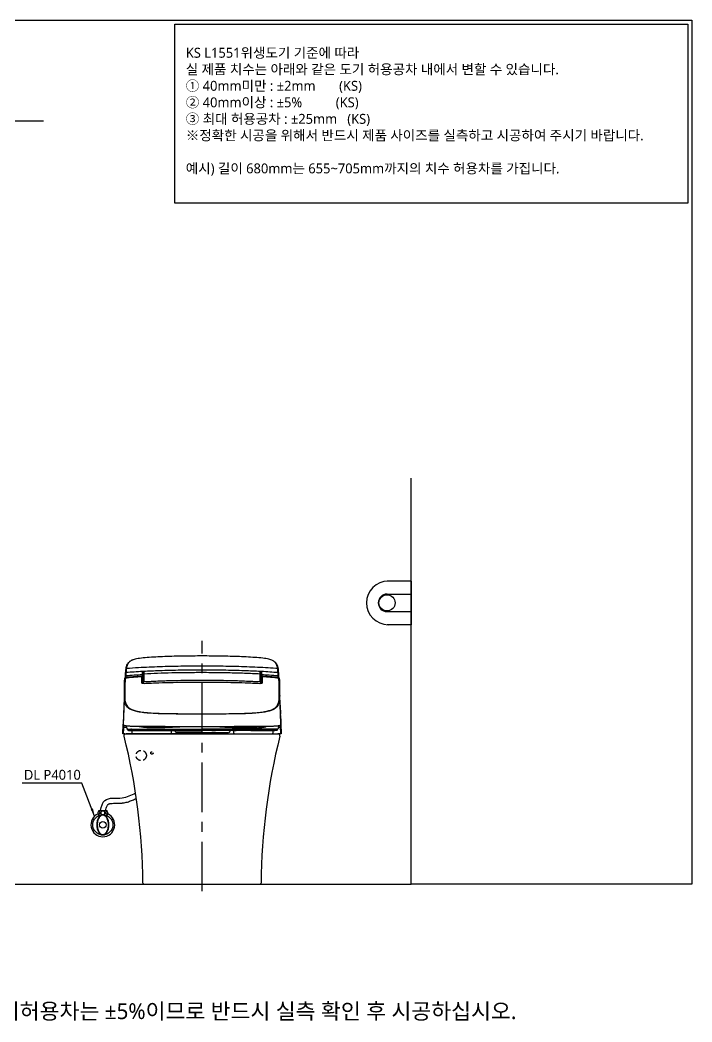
# Model space of a CAD drawing. Extents: x 3267 to 9145, y -61 to 2467.
# Drawn here: x 4352 to 6046, y -61 to 2467 of the extents above; entities that cross this region are included whole.
import ezdxf
from ezdxf.lldxf.tags import DXFTag

# ---------------------------------------------------------------- set-up
doc = ezdxf.new("R2010")
doc.units = 0
doc.header["$LTSCALE"] = 20
doc.header["$MEASUREMENT"] = 0
doc.linetypes.add('CENTER', pattern=[2, 1.25, -0.25, 0.25, -0.25])
doc.linetypes.add('HIDDEN', pattern=[0.375, 0.25, -0.125])
doc.layers.get('0').update_dxf_attribs({"linetype": 'CONTINUOUS'})
for name, color, linetype in [('1', 7, 'CONTINUOUS'), ('2', 2, 'CONTINUOUS'), ('3', 3, 'CONTINUOUS'), ('4', 4, 'CONTINUOUS'), ('6', 6, 'CONTINUOUS'), ('66', 7, 'CONTINUOUS')]:
    doc.layers.add(name, color=color, linetype=linetype)
doc.styles.add('GHS', font='romans', dxfattribs={"bigfont": 'ghs'})
doc.styles.add('ROMANS', font='NanumGothic.ttf', dxfattribs={"height": 10.144927})
doc.styles.get("Standard").update_dxf_attribs({"font": 'NanumGothic.ttf'})
tags = doc.linetypes.add('DASHED', pattern=[0.75, 0.5, -0.25]).pattern_tags.tags
tags[6:7] = [DXFTag(74, 4), DXFTag(75, 0), DXFTag(340, '0'), DXFTag(46, 1.0), DXFTag(50, 0.0), DXFTag(44, 0.0), DXFTag(45, 0.0)]
tags[4:5] = [DXFTag(74, 4), DXFTag(75, 0), DXFTag(340, '0'), DXFTag(46, 1.0), DXFTag(50, 0.0), DXFTag(44, 0.0), DXFTag(45, 0.0)]
doc.dimstyles.get("Standard").update_dxf_attribs({"dimtxt": 2.7, "dimasz": 2.5, "dimexe": 1.5, "dimexo": 1.5, "dimgap": 1.5, "dimtad": 1, "dimdec": 0, "dimlfac": 10, "dimzin": 0, "dimdsep": 46, "dimtxsty": 'Standard', "dimcen": 0, "dimclrt": 2, "dimadec": 0, "dimazin": 0, "dimtfac": 1, "dimtdec": 0, "dimtmove": 0, "dimatfit": 3, "dimfxl": 0, "dimtolj": 1, "dimtzin": 0, "dimarcsym": 0})

msp = doc.modelspace()

# ---------------------------------------------------------------- linework, layer by layer
at = {"color": 1, "linetype": 'CENTER', "ltscale": 5}
msp.add_line((4810.8, 269), (4810.8, 901.3), dxfattribs=at)
at = {"color": 7}
msp.add_line((4665.1, 286.7), (4956.5, 286.7), dxfattribs=at)
at = {"color": 7, "linetype": 'HIDDEN', "ltscale": 3}
for centre, radius in [((4657.6, 611.7), 13), ((4684.5, 618), 3)]:
    msp.add_circle(centre, radius, dxfattribs=at)
at = {"color": 7}
for centre, radius, start, end in [((3066.2, 273.4), 1595.9, 0.584, 14.0382), ((6555.4, 273.4), 1595.9, 165.9618, 179.416), ((4665.1, 289.7), 3, 180.584, 270), ((4956.5, 289.7), 3, 270, 359.416)]:
    msp.add_arc(centre, radius, start, end, dxfattribs=at)
msp.add_open_spline([(4614.5, 660.6), (4614.4, 660.9), (4614.3, 661.6), (4614.4, 662.7), (4614.8, 663.8), (4615.4, 664.9), (4616.3, 665.7), (4617.3, 666.3), (4618.3, 666.7), (4619, 666.7), (4619.4, 666.7)], degree=3, knots=[0, 0, 0, 0, 0.114974, 0.238051, 0.367333, 0.500001, 0.632668, 0.76195, 0.885027, 1, 1, 1, 1], dxfattribs=at)
at = {"color": 4}
msp.add_spline([(4554.5, 472.7), (4566, 498.5), (4609.3, 504.8), (4643.5, 517.2)], degree=3, dxfattribs=at)
msp.add_open_spline([(4567.9, 472.7), (4568.1, 473.7), (4568.4, 474.7), (4569.2, 477.5), (4569.7, 479.3), (4570.9, 482.5), (4571.4, 483.9), (4572.4, 485.9), (4572.8, 486.6), (4573.5, 487.7), (4573.8, 488), (4574.2, 488.4), (4574.3, 488.5), (4574.4, 488.6), (4574.4, 488.6), (4574.6, 488.7), (4574.6, 488.8), (4574.8, 488.9), (4575, 489), (4575.5, 489.3), (4576, 489.5), (4577.1, 489.9), (4577.8, 490.1), (4579.3, 490.4), (4580.2, 490.5), (4582.2, 490.8), (4583.3, 490.9), (4586.4, 491), (4588.5, 491.1), (4593, 491.1), (4595.5, 491.1), (4600.5, 491.2), (4603.1, 491.2), (4607, 491.5), (4608.2, 491.6), (4610.3, 491.8), (4611.2, 491.9), (4613, 492.1), (4613.8, 492.3), (4616.4, 492.7), (4618.1, 493.1), (4623.7, 494.4), (4627.4, 495.7), (4634.3, 498.4), (4637.6, 499.8), (4642.4, 502.1), (4644, 502.9), (4645.5, 503.7)], degree=3, knots=[3.070132, 3.070132, 3.070132, 3.070132, 5.857988, 5.857988, 11.758568, 11.758568, 17.659149, 17.659149, 21.979385, 21.979385, 26.299621, 26.299621, 27.735814, 27.735814, 28.920896, 28.920896, 30.105978, 30.105978, 32.476142, 32.476142, 36.454286, 36.454286, 40.43243, 40.43243, 44.410574, 44.410574, 48.388719, 48.388719, 54.898977, 54.898977, 61.409235, 61.409235, 67.919493, 67.919493, 70.853495, 70.853495, 72.939884, 72.939884, 75.026273, 75.026273, 79.19905, 79.19905, 89.089719, 89.089719, 98.980388, 98.980388, 104.02618, 104.02618, 104.02618, 104.02618], dxfattribs=at)
at = {"layer": '1', "color": 0, "linetype": 'Continuous'}
for p, q in [((4810.8, 842.6), (4810.8, 842.6)), ((4660.3, 804), (4660.4, 815.3)), ((4660.3, 810.5), (4660.3, 809.2)), ((4961.2, 815.3), (4961.5, 801.5)), ((4661.5, 802.5), (4661.6, 793.3)), ((4961.5, 801.5), (4960.6, 801.5)), ((4960.6, 801.5), (4960.6, 793.5)), ((4616.2, 666.7), (4810.8, 666.7)), ((4634.1, 673.6), (4634.1, 669)), ((4734, 668.8), (4734.2, 672)), ((4734.2, 672), (4734.2, 673.6)), ((4890.2, 673.6), (4890.2, 672)), ((4890.2, 672), (4890.5, 668.8)), ((4990.4, 669), (4990.4, 673.6))]:
    msp.add_line(p, q, dxfattribs=at)
for centre, start, end in [((4636.1, 669), 180, 270), ((4732, 669), 270, 355), ((4892.5, 669), 185, 270), ((4988.4, 669), 270, 0)]:
    msp.add_arc(centre, 2, start, end, dxfattribs=at)
for centre, major_axis, ratio, start_param, end_param in [((4618.9, 812.5), (1, -0.014), 0.008726, 1.570915, 3.170336), ((4619.1, 820.6), (0.996, -0.085), 0.906954, 1.720585, 3.218825), ((4659.3, 810.6), (-1, 0.017), 1, 3.141588, 4.82324), ((4660.4, 815.3), (3, -0.04), 0.008726, 4.712497, 6.283185), ((4961.2, 815.3), (-3, -0.04), 0.008726, 0, 1.570688), ((4962.3, 810.6), (-1, -0.017), 1, 4.59077, 6.283184), ((4962.3, 809.3), (1, 0.017), 0.905811, 1.496053, 3.141593), ((5002.4, 820.6), (-0.996, -0.085), 0.906975, 3.064339, 4.563118), ((5002.7, 812.5), (-1, -0.014), 0.008726, 3.112853, 4.71227), ((4617, 805.7), (0.999, -0.034), 0.896158, 1.691812, 3.142718), ((4660, 802.5), (1.5, 0.01), 0.99982, 6.280811, 7.85742), ((5004.6, 805.7), (0.999, 0.034), 0.896158, 6.28206, 7.732966), ((4612.8, 682.7), (0.999, -0.039), 0.063377, 1.573245, 3.142595), ((5008.8, 682.7), (-0.999, -0.039), 0.063377, 3.140591, 4.70994)]:
    msp.add_ellipse(centre, major_axis=major_axis, ratio=ratio, start_param=start_param, end_param=end_param, dxfattribs=at)
for points, knots in [([(4982.1, 853.8), (4978.2, 854.9), (4973.6, 855.9), (4962.6, 857.4), (4956.2, 858), (4942.6, 859), (4935.3, 859.5), (4920.3, 860.4), (4912.7, 860.7), (4897.3, 861.4), (4889.4, 861.6), (4873.8, 862), (4865.9, 862.2), (4842.4, 862.6), (4826.7, 862.7), (4795.3, 862.7), (4779.5, 862.6), (4748, 862.1), (4732.4, 861.7), (4709.3, 860.8), (4701.7, 860.4), (4686.7, 859.6), (4679.3, 859.1), (4665.6, 858), (4659.1, 857.4), (4648.1, 855.9), (4643.4, 855), (4639.5, 853.8)], [0, 0, 0, 0, 0.0625, 0.0625, 0.125, 0.125, 0.1875, 0.1875, 0.25, 0.25, 0.3125, 0.3125, 0.375, 0.375, 0.5, 0.5, 0.625, 0.625, 0.75, 0.75, 0.8125, 0.8125, 0.875, 0.875, 0.9375, 0.9375, 1, 1, 1, 1]), ([(4639.5, 853.8), (4635.7, 852.7), (4632.8, 851.4), (4628.1, 848.4), (4626.3, 846.7), (4622.1, 840.9), (4620.9, 836.3), (4620.1, 830.8)], [0, 0, 0, 0, 0.25, 0.25, 0.5, 0.5, 1, 1, 1, 1]), ([(5001.5, 830.8), (5000.1, 830.9), (4998.6, 831), (4988.3, 831.8), (4979.4, 832.4), (4952.8, 834), (4935.1, 834.8), (4899.6, 836), (4881.8, 836.4), (4846.3, 836.9), (4828.6, 837.1), (4793, 837.1), (4775.3, 836.9), (4739.8, 836.4), (4722, 836), (4686.5, 834.8), (4668.7, 834), (4640.7, 832.3), (4630.4, 831.6), (4620.1, 830.8)], [0, 0, 0, 0, 0.011429, 0.011429, 0.081225, 0.081225, 0.220815, 0.220815, 0.360405, 0.360405, 0.499996, 0.499996, 0.639586, 0.639586, 0.779177, 0.779177, 0.918767, 0.918767, 1, 1, 1, 1]), ([(4638.3, 853.4), (4637.9, 853.3), (4636.4, 852.9), (4634, 851.9), (4631.3, 850.6), (4629, 849.2), (4626.8, 847.5), (4624.9, 845.5), (4623.7, 843.8), (4623.1, 842.7), (4623, 842.5)], [0, 0, 0, 0, 0.050617, 0.186187, 0.326082, 0.469861, 0.618907, 0.779893, 0.947737, 1, 1, 1, 1]), ([(5001.5, 830.8), (5000.7, 836.3), (4999.5, 840.9), (4995.3, 846.7), (4993.5, 848.4), (4991, 850), (4990.8, 850.1), (4990.7, 850.2)], [0, 0, 0, 0, 0.653192, 0.653192, 0.979788, 0.979788, 1, 1, 1, 1]), ([(4998.2, 843.1), (4998, 843.5), (4997.4, 844.6), (4995.9, 846.3), (4993.9, 848.2), (4992.3, 849.4), (4991.3, 850), (4991.2, 850)], [0, 0, 0, 0, 0.134632, 0.423435, 0.69843, 0.989, 1, 1, 1, 1]), ([(4659.2, 811.5), (4653.8, 811.2), (4640, 810.2), (4625.9, 809.1), (4617.3, 808.2), (4617, 808.2)], [0, 0, 0, 0, 0.385248, 0.978914, 1, 1, 1, 1]), ([(4617.9, 812.5), (4617.9, 814.2), (4617.9, 815.9), (4618, 818.8), (4618.1, 819.9), (4618.2, 820.7)], [0, 0, 0, 0, 0.5, 0.5, 1, 1, 1, 1]), ([(4618.2, 820.7), (4618.3, 822.3), (4618.4, 823.9), (4618.8, 827), (4619, 828.5), (4619.2, 829.9)], [0, 0, 0, 0, 0.500212, 0.500212, 1, 1, 1, 1]), ([(4619.1, 821.5), (4619, 820.7), (4619, 819.4), (4618.9, 816.3), (4618.9, 814.4), (4618.9, 812.5)], [0, 0, 0, 0, 0.5, 0.5, 1, 1, 1, 1]), ([(4620.1, 830.8), (4620.1, 830.8), (4620.1, 830.8), (4619.9, 829.4), (4619.7, 827.9), (4619.4, 824.8), (4619.2, 823.2), (4619.1, 821.5)], [0, 0, 0, 0, 0.000003, 0.000003, 0.500044, 0.500044, 1, 1, 1, 1]), ([(4660.4, 815.3), (4660.5, 817.2), (4660.5, 819), (4660.6, 822.2), (4660.7, 823.5), (4660.7, 824.3)], [0, 0, 0, 0, 0.5, 0.5, 1, 1, 1, 1]), ([(4660.7, 824.3), (4661.6, 823.7), (4662.5, 823.2), (4663.9, 822), (4664.4, 821.3), (4664.4, 820.5)], [0, 0, 0, 0, 0.5, 0.5, 1, 1, 1, 1]), ([(4663.5, 819.6), (4663.5, 820.5), (4663, 821.4), (4662, 823), (4661.3, 823.7), (4660.7, 824.3)], [0, 0, 0, 0, 0.5, 0.5, 1, 1, 1, 1]), ([(4663.5, 824.4), (4677, 825.1), (4690.5, 825.7), (4721.8, 826.8), (4739.6, 827.2), (4775.2, 827.7), (4793, 827.8), (4828.6, 827.8), (4846.4, 827.7), (4882, 827.2), (4899.7, 826.8), (4931, 825.7), (4944.6, 825.1), (4958.1, 824.4)], [0, 0, 0, 0, 0.137733, 0.137733, 0.318866, 0.318866, 0.5, 0.5, 0.681133, 0.681133, 0.862266, 0.862266, 1, 1, 1, 1]), ([(4957.2, 817.1), (4950.8, 817.4), (4937.7, 818.1), (4917.8, 818.9), (4897.4, 819.5), (4876.4, 820), (4855, 820.4), (4833.2, 820.6), (4805.5, 820.7), (4772.6, 820.5), (4735.2, 819.9), (4699.2, 818.8), (4675.8, 817.7), (4664.4, 817.1)], [0, 0, 0, 0, 0.066191, 0.133976, 0.203874, 0.275483, 0.348428, 0.423009, 0.499413, 0.631812, 0.760009, 0.882497, 1, 1, 1, 1]), ([(4664.4, 820.5), (4664.4, 820.2), (4664.4, 820), (4664.4, 819.2), (4664.4, 818.8), (4664.4, 817.9), (4664.4, 817.5), (4664.4, 817.1)], [0, 0, 0, 0, 0.251915, 0.251915, 0.625957, 0.625957, 1, 1, 1, 1]), ([(4957.2, 820.5), (4957.2, 821.3), (4957.7, 821.9), (4959.1, 823.2), (4960, 823.7), (4960.9, 824.3)], [0, 0, 0, 0, 0.5, 0.5, 1, 1, 1, 1]), ([(4957.2, 817.1), (4957.2, 817.4), (4957.2, 817.7), (4957.2, 818.8), (4957.2, 819.7), (4957.2, 820.5)], [0, 0, 0, 0, 0.251899, 0.251899, 1, 1, 1, 1]), ([(4960.9, 824.3), (4960.2, 823.7), (4959.6, 823), (4958.5, 821.4), (4958.1, 820.5), (4958.1, 819.6)], [0, 0, 0, 0, 0.5, 0.5, 1, 1, 1, 1]), ([(4960.9, 824.3), (4960.9, 823.5), (4961, 822.2), (4961.1, 819), (4961.1, 817.2), (4961.2, 815.3)], [0, 0, 0, 0, 0.5, 0.5, 1, 1, 1, 1]), ([(5002.7, 812.5), (4995.3, 813.1), (4987.9, 813.6), (4974.1, 814.5), (4967.6, 814.9), (4961.2, 815.3)], [0, 0, 0, 0, 0.535674, 0.535674, 1, 1, 1, 1]), ([(5004.6, 808.1), (4998.7, 808.7), (4984.9, 810), (4970.8, 811.1), (4962.6, 811.6), (4962.4, 811.6)], [0, 0, 0, 0, 0.422631, 0.982017, 1, 1, 1, 1]), ([(5002.5, 821.5), (5002.4, 823.2), (5002.2, 824.8), (5001.9, 827.9), (5001.7, 829.3), (5001.5, 830.8), (5001.5, 830.8), (5001.5, 830.8)], [0, 0, 0, 0, 0.499957, 0.499957, 0.999997, 0.999997, 1, 1, 1, 1]), ([(5002.4, 829.9), (5002.6, 828.4), (5002.8, 827), (5003.1, 823.9), (5003.3, 822.3), (5003.4, 820.6)], [0, 0, 0, 0, 0.499788, 0.499788, 1, 1, 1, 1]), ([(5002.7, 812.5), (5002.7, 814.4), (5002.7, 816.3), (5002.6, 819.4), (5002.6, 820.7), (5002.5, 821.5)], [0, 0, 0, 0, 0.5, 0.5, 1, 1, 1, 1]), ([(5003.4, 820.6), (5003.5, 819.9), (5003.6, 818.8), (5003.7, 815.9), (5003.7, 814.2), (5003.7, 812.5)], [0, 0, 0, 0, 0.5, 0.5, 1, 1, 1, 1]), ([(5003.7, 812.5), (5003.7, 811.8), (5003.7, 811.2), (5003.8, 809.7), (5003.8, 809), (5003.8, 808.2)], [0, 0, 0, 0, 0.46814, 0.46814, 1, 1, 1, 1]), ([(4617.7, 741.7), (4616.3, 745.3), (4615.5, 749.4), (4615, 757.5), (4615, 761.2), (4615.1, 769.1), (4615.1, 773.2), (4615.4, 786.3), (4615.7, 795.7), (4616, 805.7)], [0, 0, 0, 0, 0.255854, 0.255854, 0.44189, 0.44189, 0.627927, 0.627927, 1, 1, 1, 1]), ([(4615.6, 793.5), (4615.6, 793.5), (4615.6, 793.5), (4615.6, 793.4), (4615.6, 793.3), (4615.6, 793.2), (4615.6, 793.1), (4615.6, 792.9), (4615.6, 792.8), (4615.6, 792.6), (4615.6, 792.5), (4615.6, 792.3), (4615.6, 792.1), (4615.6, 791.9), (4615.6, 791.8), (4615.6, 791.7), (4615.6, 791.6), (4615.6, 791.5), (4615.6, 791.5), (4615.6, 791.5), (4615.6, 791.5), (4615.6, 791.5)], [0, 0, 0, 0, 0.107366, 0.107366, 0.214731, 0.214731, 0.322124, 0.322124, 0.429574, 0.429574, 0.537075, 0.537075, 0.6446, 0.6446, 0.752109, 0.752109, 0.85957, 0.85957, 0.966973, 0.966973, 1, 1, 1, 1]), ([(4616.9, 806.6), (4616.6, 796.6), (4616.3, 787.2), (4616, 774.2), (4615.9, 770), (4615.9, 762.2), (4615.8, 758.5), (4616.5, 748.3), (4618, 742.7), (4623.3, 734.2), (4626.7, 731.3), (4631.2, 728.9)], [0, 0, 0, 0, 0.261212, 0.261212, 0.391818, 0.391818, 0.522425, 0.522425, 0.783637, 0.783637, 1, 1, 1, 1]), ([(4616.9, 808.1), (4616.8, 808.1), (4616.6, 808), (4616.4, 807.9), (4616.3, 807.7), (4616.2, 807.5), (4616.1, 807.4), (4616.1, 807.3), (4616.1, 807.2), (4616.1, 807.2), (4616.1, 807.2), (4616.1, 807.2), (4616.1, 807.1), (4616.1, 807.1), (4616.1, 807)], [0, 0, 0, 0, 0.10738, 0.207075, 0.291167, 0.361566, 0.417774, 0.456068, 0.4766, 0.494945, 0.521947, 0.577356, 0.756923, 1, 1, 1, 1]), ([(4665.4, 792.8), (4663.6, 792.7), (4661.9, 792.9), (4659.5, 793.9), (4658.9, 794.5), (4658.9, 795.3)], [0, 0, 0, 0, 0.5, 0.5, 1, 1, 1, 1]), ([(4664.1, 799.5), (4664.1, 799.4), (4664.2, 799.3), (4664.4, 799.1), (4664.8, 798.8), (4665.5, 798.5), (4666.2, 798.3), (4666.8, 798.2), (4667.3, 798.1), (4667.6, 798.1), (4667.8, 798.1)], [0, 0, 0, 0, 0.092648, 0.192303, 0.3025, 0.586789, 0.698617, 0.817948, 0.923745, 1, 1, 1, 1]), ([(4956.2, 792.8), (4944.1, 793.4), (4932, 793.9), (4907.8, 794.8), (4895.7, 795.1), (4859.3, 795.8), (4835.1, 796), (4786.6, 796), (4762.3, 795.8), (4725.9, 795.1), (4713.8, 794.8), (4689.6, 793.9), (4677.5, 793.4), (4665.4, 792.8)], [0, 0, 0, 0, 0.125, 0.125, 0.25, 0.25, 0.5, 0.5, 0.75, 0.75, 0.875, 0.875, 1, 1, 1, 1]), ([(4667.8, 798.1), (4670.6, 798.3), (4676.6, 798.5), (4688.5, 799.1), (4703.5, 799.9), (4718.4, 800.5), (4730.4, 800.8), (4760.1, 801.5), (4799.2, 801.9), (4846.9, 801.7), (4873.7, 801.2), (4891.2, 800.8), (4903.2, 800.5), (4918.1, 799.8), (4933.1, 799.1), (4945, 798.5), (4951, 798.2), (4953.8, 798.1)], [0, 0, 0, 0, 0.029831, 0.062543, 0.125097, 0.187627, 0.218876, 0.250123, 0.499987, 0.628375, 0.749862, 0.781072, 0.812356, 0.874894, 0.937459, 0.970167, 1, 1, 1, 1]), ([(4953.8, 798.1), (4953.9, 798.1), (4954.3, 798.1), (4954.8, 798.2), (4955.3, 798.3), (4956.1, 798.5), (4956.8, 798.8), (4957.4, 799.2), (4957.4, 799.4), (4957.5, 799.5)], [0, 0, 0, 0, 0.075645, 0.181402, 0.299122, 0.412119, 0.695985, 0.857094, 1, 1, 1, 1]), ([(4962.7, 795.3), (4962.7, 794.5), (4962.1, 793.9), (4959.7, 792.9), (4958, 792.7), (4956.2, 792.8)], [0, 0, 0, 0, 0.5, 0.5, 1, 1, 1, 1]), ([(4990.8, 729.1), (4993.1, 730.3), (4995.2, 731.8), (5000.6, 736.9), (5003, 741.4), (5005, 749.4), (5005.4, 752.3), (5005.8, 758.7), (5005.7, 762.1), (5005.6, 773), (5005.5, 781), (5005.2, 789.6)], [0, 0, 0, 0, 0.137218, 0.137218, 0.424812, 0.424812, 0.568609, 0.568609, 0.712406, 0.712406, 1, 1, 1, 1]), ([(5006.1, 788.5), (5006.3, 779.9), (5006.5, 771.9), (5006.6, 761), (5006.6, 757.6), (5006.2, 751.3), (5005.8, 748.4), (5004.8, 744.4), (5004.4, 743.1), (5003.9, 741.9)], [0, 0, 0, 0, 0.444863, 0.444863, 0.667294, 0.667294, 0.889726, 0.889726, 1, 1, 1, 1]), ([(5005.5, 807), (5005.5, 807.1), (5005.5, 807.1), (5005.5, 807.2), (5005.5, 807.2), (5005.5, 807.2), (5005.5, 807.3), (5005.5, 807.3), (5005.4, 807.6), (5005.3, 807.8), (5005, 808), (5004.8, 808.1), (5004.7, 808.1)], [0, 0, 0, 0, 0.217421, 0.441288, 0.500545, 0.534316, 0.555505, 0.579757, 0.643617, 0.773985, 0.887358, 1, 1, 1, 1]), ([(5006.1, 788.5), (5006.1, 788.6), (5006.1, 788.8), (5006, 789), (5005.9, 789.1), (5005.7, 789.3), (5005.6, 789.4), (5005.4, 789.5), (5005.3, 789.6), (5005.2, 789.6)], [0, 0, 0, 0, 0.266094, 0.266094, 0.532998, 0.532998, 0.785782, 0.785782, 1, 1, 1, 1]), ([(5007.5, 748.7), (5007.4, 750.9), (5007.3, 753), (5006.9, 766.3), (5006.5, 777.4), (5006.1, 788.5)], [0, 0, 0, 0, 0.16372, 0.16372, 1, 1, 1, 1]), ([(4615.1, 770.9), (4615.1, 768.8), (4615, 765.1), (4614.8, 759.5), (4614.7, 754.4), (4614.5, 748.4), (4614.2, 741.5), (4613.9, 733.4), (4613.6, 725.4), (4613.2, 716.3), (4612.8, 706.4), (4612.4, 697.7), (4612.1, 692.6), (4612.1, 691)], [0, 0, 0, 0, 0.119074, 0.200684, 0.275859, 0.345698, 0.44284, 0.5341, 0.622518, 0.710308, 0.82851, 0.948889, 1, 1, 1, 1]), ([(4615.2, 780.1), (4615.1, 775.1), (4614.9, 770.1), (4614.6, 760.5), (4614.4, 755.7), (4614.1, 746.9), (4614, 742.7), (4613.7, 735), (4613.6, 731.6), (4613.5, 728.6)], [0, 0, 0, 0, 0.25, 0.25, 0.5, 0.5, 0.75, 0.75, 1, 1, 1, 1]), ([(4810.8, 716), (4799.4, 716), (4788.3, 716.1), (4771.9, 716.1), (4766.5, 716.2), (4755.8, 716.2), (4750.5, 716.3), (4735.3, 716.4), (4725.8, 716.5), (4712.6, 716.8), (4708.4, 716.9), (4700.4, 717.2), (4696.6, 717.4), (4685.5, 717.9), (4678.7, 718.3), (4666.4, 719.3), (4660.9, 720), (4653.7, 721.1), (4651.4, 721.5), (4647.2, 722.4), (4645.3, 722.9), (4639.7, 724.3), (4636.3, 725.3), (4627.4, 729.1), (4623, 732.5), (4619.2, 738.5), (4618.4, 740), (4617.7, 741.7)], [0, 0, 0, 0, 0.09412, 0.09412, 0.14118, 0.14118, 0.18824, 0.18824, 0.282361, 0.282361, 0.329421, 0.329421, 0.376481, 0.376481, 0.470601, 0.470601, 0.564721, 0.564721, 0.611781, 0.611781, 0.658841, 0.658841, 0.752962, 0.752962, 0.941202, 0.941202, 1, 1, 1, 1]), ([(5003.9, 741.9), (5002.5, 738.2), (5000.5, 735.1), (4995.8, 730.7), (4993.6, 729.2), (4988.6, 726.6), (4985.7, 725.5), (4979.4, 723.6), (4976, 722.7), (4968.2, 721.1), (4963.7, 720.4), (4953.7, 719.2), (4948.1, 718.7), (4935.8, 717.9), (4929.2, 717.5), (4918.5, 717.1), (4914.8, 717), (4907.1, 716.8), (4903, 716.7), (4890.3, 716.5), (4881.3, 716.4), (4867, 716.2), (4862, 716.2), (4852, 716.1), (4847, 716.1), (4831.7, 716.1), (4821.3, 716), (4810.8, 716)], [0, 0, 0, 0, 0.130755, 0.130755, 0.217679, 0.217679, 0.304604, 0.304604, 0.391528, 0.391528, 0.478453, 0.478453, 0.565377, 0.565377, 0.652302, 0.652302, 0.695764, 0.695764, 0.739226, 0.739226, 0.826151, 0.826151, 0.869613, 0.869613, 0.913075, 0.913075, 1, 1, 1, 1]), ([(5009.1, 702.8), (5009, 706.8), (5008.6, 715.8), (5008.3, 726.8), (5008, 733.7), (5007.9, 735.7)], [0, 0, 0, 0, 0.360507, 0.814913, 1, 1, 1, 1]), ([(4613.5, 728.6), (4613.3, 725.3), (4613.2, 722.1), (4613, 715.9), (4612.9, 712.9), (4612.6, 704.9), (4612.4, 701), (4612.2, 695.3), (4612.1, 693.4), (4612.1, 690.7), (4612, 689.9), (4612.4, 689.3)], [0, 0, 0, 0, 0.125455, 0.125455, 0.250911, 0.250911, 0.501822, 0.501822, 0.752733, 0.752733, 1, 1, 1, 1]), ([(4631.2, 728.9), (4632.1, 728.4), (4633.1, 728), (4637.1, 726.3), (4640.4, 725.3), (4646, 723.8), (4647.9, 723.3), (4652.1, 722.5), (4654.3, 722.1), (4661.5, 720.9), (4667, 720.3), (4679.3, 719.2), (4686, 718.8), (4697, 718.3), (4700.8, 718.1), (4708.8, 717.9), (4713, 717.7), (4726.1, 717.4), (4735.6, 717.3), (4750.7, 717.2), (4756, 717.1), (4766.6, 717), (4772, 717), (4788.4, 716.9), (4799.5, 716.9), (4810.8, 716.9)], [0, 0, 0, 0, 0.041157, 0.041157, 0.161013, 0.161013, 0.22094, 0.22094, 0.280868, 0.280868, 0.400723, 0.400723, 0.520579, 0.520579, 0.580506, 0.580506, 0.640434, 0.640434, 0.760289, 0.760289, 0.820217, 0.820217, 0.880145, 0.880145, 1, 1, 1, 1]), ([(4810.8, 716.9), (4821.3, 716.9), (4831.6, 716.9), (4846.9, 717), (4851.9, 717), (4861.9, 717.1), (4866.8, 717.1), (4881.1, 717.2), (4890, 717.4), (4902.7, 717.6), (4906.8, 717.7), (4914.5, 717.9), (4918.2, 718), (4928.8, 718.5), (4935.4, 718.8), (4947.6, 719.6), (4953.2, 720.2), (4963.2, 721.4), (4967.6, 722.1), (4975.3, 723.7), (4978.7, 724.6), (4985, 726.5), (4987.9, 727.6), (4990.5, 729), (4990.6, 729), (4990.8, 729.1)], [0, 0, 0, 0, 0.110549, 0.110549, 0.165824, 0.165824, 0.221098, 0.221098, 0.331647, 0.331647, 0.386922, 0.386922, 0.442197, 0.442197, 0.552746, 0.552746, 0.663295, 0.663295, 0.773844, 0.773844, 0.884393, 0.884393, 0.994942, 0.994942, 1, 1, 1, 1]), ([(4611.1, 666.7), (4611.2, 667.4), (4611.2, 668.1), (4611.3, 671.4), (4611.4, 674), (4611.6, 678.7), (4611.7, 680.7), (4611.8, 682.7)], [0, 0, 0, 0, 0.124882, 0.124882, 0.624411, 0.624411, 1, 1, 1, 1]), ([(4611.8, 682.7), (4611.8, 685), (4611.9, 687.2), (4612, 689.7), (4612, 690.4), (4612.1, 691)], [0, 0, 0, 0, 0.710358, 0.710358, 1, 1, 1, 1]), ([(4612.8, 682.7), (4612.6, 679), (4612.5, 675.3), (4612.3, 670), (4612.2, 668.3), (4612.1, 666.7)], [0, 0, 0, 0, 0.697255, 0.697255, 1, 1, 1, 1]), ([(4612.4, 689.3), (4612.5, 688.7), (4612.6, 688.3), (4613.3, 687.7), (4614.1, 687.2), (4614.7, 687), (4615.1, 686.9)], [0, 0, 0, 0, 0.005811, 0.414191, 0.824616, 1, 1, 1, 1]), ([(4612.4, 689.3), (4612.4, 689.3), (4612.4, 689.3), (4613.2, 688), (4615.2, 687.4), (4622.1, 686.5), (4626.9, 686.2), (4636.2, 685.9), (4639.6, 685.8), (4647.1, 685.7), (4651.4, 685.6), (4661.4, 685.5), (4667, 685.4), (4679.5, 685.4), (4686.4, 685.3), (4701.1, 685.3), (4708.9, 685.3), (4726.5, 685.2), (4736, 685.2), (4756, 685.2), (4766.8, 685.2), (4788.5, 685.2), (4799.5, 685.2), (4810.8, 685.2)], [0, 0, 0, 0, 0.001209, 0.001209, 0.167674, 0.167674, 0.334139, 0.334139, 0.417372, 0.417372, 0.500604, 0.500604, 0.583837, 0.583837, 0.66707, 0.66707, 0.750302, 0.750302, 0.833535, 0.833535, 0.916767, 0.916767, 1, 1, 1, 1]), ([(4810.8, 684.1), (4799.6, 684.1), (4788.5, 684.1), (4766.9, 684.1), (4756.1, 684.1), (4736.1, 684.1), (4726.7, 684.1), (4709.2, 684.2), (4701.4, 684.2), (4686.7, 684.3), (4680, 684.3), (4667.5, 684.4), (4661.9, 684.4), (4652, 684.5), (4647.7, 684.6), (4640.3, 684.8), (4636.9, 684.9), (4627.7, 685.2), (4622.9, 685.5), (4617.7, 686.2), (4616.2, 686.5), (4615.1, 686.9)], [0, 0, 0, 0, 0.090047, 0.090047, 0.180093, 0.180093, 0.27014, 0.27014, 0.360186, 0.360186, 0.450233, 0.450233, 0.54028, 0.54028, 0.630326, 0.630326, 0.720373, 0.720373, 0.900466, 0.900466, 1, 1, 1, 1]), ([(4621.1, 681.3), (4620.9, 681.7), (4620.8, 682), (4620.6, 683.4), (4620.5, 684.5), (4620.5, 685.8)], [0, 0, 0, 0, 0.317262, 0.317262, 1, 1, 1, 1]), ([(4770.3, 684.3), (4768.9, 684.2), (4762.3, 683.9), (4750.8, 683.3), (4736.6, 682.6), (4718.8, 681.8), (4703.3, 681.3), (4689.5, 681.2), (4680, 681.4), (4671.4, 681.8), (4662.8, 682.7), (4656.5, 683.6), (4653, 684.3), (4652.1, 684.4)], [0, 0, 0, 0, 0.02526, 0.114515, 0.204018, 0.294134, 0.474171, 0.563887, 0.654216, 0.742676, 0.835114, 0.958645, 1, 1, 1, 1]), ([(4810.8, 685.2), (4821.3, 685.2), (4831.8, 685.2), (4852.2, 685.2), (4862, 685.2), (4881, 685.2), (4890.2, 685.2), (4902.7, 685.3), (4906.7, 685.3), (4914.3, 685.3), (4918, 685.3), (4928.6, 685.3), (4935.3, 685.3), (4947.7, 685.4), (4953.3, 685.4), (4963.6, 685.5), (4968.2, 685.6), (4976.3, 685.7), (4979.8, 685.8), (4989.4, 686), (4994.7, 686.2), (5002.9, 686.9), (5005.8, 687.3), (5008.5, 688.4), (5009, 688.8), (5009.3, 689.5), (5009.4, 689.6), (5009.4, 689.6)], [0, 0, 0, 0, 0.076458, 0.076458, 0.152916, 0.152916, 0.229374, 0.229374, 0.267603, 0.267603, 0.305831, 0.305831, 0.382289, 0.382289, 0.458747, 0.458747, 0.535205, 0.535205, 0.611663, 0.611663, 0.764579, 0.764579, 0.917494, 0.917494, 0.993952, 0.993952, 1, 1, 1, 1]), ([(5006.8, 687.1), (5006.8, 687.1), (5006.7, 687), (5004.9, 686.3), (5001.9, 685.9), (4993.8, 685.2), (4988.6, 685), (4979, 684.7), (4975.6, 684.6), (4967.5, 684.5), (4962.9, 684.5), (4952.7, 684.4), (4947.1, 684.3), (4934.8, 684.3), (4928.1, 684.2), (4917.5, 684.2), (4913.9, 684.2), (4906.3, 684.2), (4902.4, 684.2), (4889.9, 684.1), (4880.8, 684.1), (4861.9, 684.1), (4852.1, 684.1), (4831.7, 684.1), (4821.3, 684.1), (4810.8, 684.1)], [0, 0, 0, 0, 0.008186, 0.008186, 0.173488, 0.173488, 0.338791, 0.338791, 0.421442, 0.421442, 0.504093, 0.504093, 0.586744, 0.586744, 0.669395, 0.669395, 0.710721, 0.710721, 0.752047, 0.752047, 0.834698, 0.834698, 0.917349, 0.917349, 1, 1, 1, 1]), ([(4855.6, 684.2), (4861.5, 683.9), (4867.3, 683.6), (4882.5, 682.8), (4891.8, 682.4), (4901.3, 682), (4902.3, 682), (4904.4, 681.9), (4905.4, 681.9), (4908.5, 681.8), (4910.5, 681.7), (4913.4, 681.6), (4914.3, 681.6), (4916.2, 681.5), (4917.2, 681.5), (4920, 681.4), (4921.8, 681.4), (4924.5, 681.3), (4925.4, 681.3), (4927.1, 681.3), (4928, 681.3), (4930.5, 681.2), (4932.2, 681.2), (4937.2, 681.3), (4940.3, 681.3), (4944.1, 681.4), (4944.8, 681.4), (4946.3, 681.5), (4947, 681.5), (4949.2, 681.6), (4950.6, 681.7), (4952.6, 681.8), (4953.3, 681.9), (4954.6, 682), (4955.3, 682), (4956.6, 682.2), (4957.2, 682.2), (4958.4, 682.3), (4959.1, 682.4), (4960.2, 682.5), (4960.9, 682.6), (4962, 682.8), (4962.6, 682.8), (4964.3, 683.1), (4965.4, 683.2), (4967.1, 683.5), (4967.6, 683.5), (4968.6, 683.7), (4969.1, 683.8), (4970.1, 684), (4970.6, 684.1), (4971.6, 684.2), (4972.1, 684.3), (4972.6, 684.4), (4972.7, 684.4), (4972.7, 684.5)], [0, 0, 0, 0, 0.103576, 0.103576, 0.28214, 0.28214, 0.30446, 0.30446, 0.326781, 0.326781, 0.371422, 0.371422, 0.393742, 0.393742, 0.416063, 0.416063, 0.460704, 0.460704, 0.483024, 0.483024, 0.505344, 0.505344, 0.549985, 0.549985, 0.639267, 0.639267, 0.661588, 0.661588, 0.683908, 0.683908, 0.728549, 0.728549, 0.750869, 0.750869, 0.77319, 0.77319, 0.79551, 0.79551, 0.817831, 0.817831, 0.840151, 0.840151, 0.862472, 0.862472, 0.907113, 0.907113, 0.929433, 0.929433, 0.951753, 0.951753, 0.974074, 0.974074, 0.996394, 0.996394, 1, 1, 1, 1]), ([(5003.6, 681.3), (5003.7, 681.6), (5003.8, 682), (5004.1, 683.5), (5004.1, 684.7), (5004.1, 686.2)], [0, 0, 0, 0, 0.300296, 0.300296, 1, 1, 1, 1]), ([(5006.8, 687.1), (5007.5, 687.2), (5008.2, 687.6), (5008.9, 688.3), (5009.2, 688.9), (5009.4, 689.6)], [0, 0, 0, 0, 0.300811, 0.686935, 1, 1, 1, 1]), ([(5009.5, 666.7), (5009.4, 668.3), (5009.3, 670), (5009.1, 675.3), (5009, 679), (5008.8, 682.7)], [0, 0, 0, 0, 0.302745, 0.302745, 1, 1, 1, 1]), ([(5009.4, 689.6), (5009.6, 690.2), (5009.5, 691), (5009.5, 693.5), (5009.4, 695.3), (5009.3, 699.3), (5009.2, 700.8), (5009.1, 702.7)], [0, 0, 0, 0, 0.380789, 0.380789, 0.794286, 0.794286, 1, 1, 1, 1]), ([(5009.5, 691.6), (5009.5, 691.6), (5009.5, 691.6), (5009.5, 691.9), (5009.5, 692.7), (5009.4, 694), (5009.4, 695.4), (5009.4, 696.4), (5009.3, 696.6)], [0, 0, 0, 0, 0.058926, 0.262536, 0.473047, 0.694335, 0.93103, 1, 1, 1, 1]), ([(5009.4, 693.1), (5009.5, 692.3), (5009.5, 690.8), (5009.7, 687.2), (5009.7, 685), (5009.8, 682.7)], [0, 0, 0, 0, 0.5, 0.5, 1, 1, 1, 1]), ([(5009.8, 682.7), (5009.9, 682), (5009.9, 681.4), (5010, 678.1), (5010.1, 675.4), (5010.2, 672.3), (5010.3, 671.9), (5010.3, 669.9), (5010.4, 668.3), (5010.5, 666.7)], [0, 0, 0, 0, 0.124882, 0.124882, 0.624411, 0.624411, 0.698332, 0.698332, 1, 1, 1, 1]), ([(4612.1, 666.7), (4612, 666.7), (4611.9, 666.7), (4611.7, 666.7), (4611.6, 666.7), (4611.4, 666.7), (4611.3, 666.7), (4611.2, 666.7), (4611.2, 666.7), (4611.1, 666.7), (4611.1, 666.7), (4611.1, 666.7)], [0, 0, 0, 0, 0.214355, 0.214355, 0.428723, 0.428723, 0.642914, 0.642914, 0.857233, 0.857233, 1, 1, 1, 1]), ([(4621.1, 681.3), (4621.1, 680.9), (4621.3, 680.3), (4621.8, 679.5), (4622.5, 678.8), (4622.9, 678.6), (4623.5, 678.4)], [0, 0, 0, 0, 0.065069, 0.451995, 0.824419, 1, 1, 1, 1]), ([(4623, 676.9), (4623.3, 676.5), (4623.6, 676), (4624.1, 675.7), (4625, 675.3), (4625, 675.3)], [0, 0, 0, 0, 0.170114, 0.906849, 1, 1, 1, 1]), ([(4623.5, 678.4), (4624.4, 677.9), (4625.5, 678), (4629.9, 678), (4634.3, 678), (4642.8, 678), (4645.9, 678), (4653.1, 678), (4657.2, 678), (4666.6, 678), (4671.8, 678), (4683.6, 678), (4690.2, 678), (4704.4, 678), (4712, 678), (4724.6, 678), (4728.9, 678), (4738.2, 678), (4743, 678), (4757.9, 678), (4768.2, 678), (4784.5, 678), (4790, 678), (4801.1, 678), (4806.7, 678), (4812.3, 678)], [0, 0, 0, 0, 0.090537, 0.090537, 0.27243, 0.27243, 0.363376, 0.363376, 0.454322, 0.454322, 0.545269, 0.545269, 0.636215, 0.636215, 0.727161, 0.727161, 0.772634, 0.772634, 0.818107, 0.818107, 0.909054, 0.909054, 0.954527, 0.954527, 1, 1, 1, 1]), ([(4625, 675.3), (4625.5, 675.1), (4626.1, 675), (4628, 675), (4629.5, 675), (4634.8, 675), (4639.6, 675), (4651.5, 675), (4658.9, 675), (4678.1, 675), (4689.9, 675), (4710.6, 675), (4718, 675), (4734.3, 675), (4743.2, 675), (4761.8, 675), (4771.7, 675), (4791.7, 675), (4801.9, 675), (4812.2, 675)], [0, 0, 0, 0, 0.048511, 0.048511, 0.13501, 0.13501, 0.308008, 0.308008, 0.481006, 0.481006, 0.654004, 0.654004, 0.740503, 0.740503, 0.827002, 0.827002, 0.913501, 0.913501, 1, 1, 1, 1]), ([(4633.4, 674.9), (4633.4, 674.9), (4633.4, 674.9), (4633.4, 674.9), (4633.5, 674.8), (4633.7, 674.6), (4633.9, 674.3), (4634.1, 674), (4634.1, 673.7), (4634.1, 673.6)], [0, 0, 0, 0, 0.03972, 0.228342, 0.39677, 0.551956, 0.701391, 0.850458, 1, 1, 1, 1]), ([(4679.5, 675), (4679.9, 675), (4680.9, 675), (4682.9, 675), (4684.6, 675), (4685.8, 675), (4685.9, 675)], [0, 0, 0, 0, 0.234117, 0.468599, 0.932798, 1, 1, 1, 1]), ([(4729, 675), (4729.7, 675), (4731.2, 675), (4733, 675), (4734.4, 675), (4735.7, 675), (4736, 675), (4734.3, 675), (4731.6, 675), (4729.7, 675), (4729.4, 675)], [0, 0, 0, 0, 0.096185, 0.192893, 0.287974, 0.382541, 0.569548, 0.762744, 0.952644, 1, 1, 1, 1]), ([(4734.2, 673.5), (4734.2, 673.5), (4734.2, 673.6), (4734.3, 673.7), (4734.3, 674), (4734.4, 674.2), (4734.4, 674.5), (4734.4, 674.6), (4734.3, 674.6)], [0, 0, 0, 0, 0.025302, 0.052765, 0.119818, 0.323742, 0.638812, 1, 1, 1, 1]), ([(4743, 672.5), (4743.2, 672.2), (4743.7, 671.5), (4744.5, 670.7), (4745.4, 670.1), (4746.1, 670), (4746.4, 670)], [0, 0, 0, 0, 0.239637, 0.485568, 0.738771, 1, 1, 1, 1]), ([(4812.2, 670), (4808.8, 670), (4805.4, 670), (4798.6, 670), (4795.2, 670), (4785.3, 670), (4779.1, 670), (4767.7, 670), (4762.7, 670), (4756.2, 670), (4754.2, 670), (4750.3, 670), (4748.4, 670), (4746.6, 670)], [0, 0, 0, 0, 0.125, 0.125, 0.25, 0.25, 0.5, 0.5, 0.75, 0.75, 0.875, 0.875, 1, 1, 1, 1]), ([(4810.8, 666.7), (4820.3, 666.7), (4829.7, 666.7), (4843.5, 666.7), (4848.1, 666.7), (4857.1, 666.7), (4861.6, 666.7), (4874.8, 666.7), (4883.1, 666.7), (4898.8, 666.7), (4906.3, 666.7), (4926.5, 666.7), (4938.4, 666.7), (4959, 666.7), (4967.3, 666.7), (4977, 666.7), (4979.9, 666.7), (4985.4, 666.7), (4987.8, 666.7), (4994.5, 666.7), (4998, 666.7), (5003, 666.7), (5004.6, 666.7), (5005.5, 666.7), (5005.5, 666.7), (5005.4, 666.7)], [0, 0, 0, 0, 0.066852, 0.066852, 0.100279, 0.100279, 0.133705, 0.133705, 0.200557, 0.200557, 0.26741, 0.26741, 0.401115, 0.401115, 0.53482, 0.53482, 0.601672, 0.601672, 0.668524, 0.668524, 0.802229, 0.802229, 0.935934, 0.935934, 1, 1, 1, 1]), ([(4999.4, 675.3), (4998.9, 675.1), (4998.4, 675), (4996.5, 675), (4995, 675), (4989.7, 675), (4984.9, 675), (4972.9, 675), (4965.6, 675), (4946.4, 675), (4934.6, 675), (4913.9, 675), (4906.5, 675), (4890.1, 675), (4881.3, 675), (4862.7, 675), (4852.8, 675), (4832.8, 675), (4822.6, 675), (4812.2, 675)], [0, 0, 0, 0, 0.048202, 0.048202, 0.134729, 0.134729, 0.307784, 0.307784, 0.480838, 0.480838, 0.653892, 0.653892, 0.740419, 0.740419, 0.826946, 0.826946, 0.913473, 0.913473, 1, 1, 1, 1]), ([(4812.2, 670), (4815.7, 670), (4819.1, 670), (4825.9, 670), (4829.3, 670), (4839.2, 670), (4845.3, 670), (4856.8, 670), (4861.8, 670), (4868.3, 670), (4870.2, 670), (4874.1, 670), (4876.1, 670), (4877.9, 670)], [0, 0, 0, 0, 0.125, 0.125, 0.25, 0.25, 0.5, 0.5, 0.75, 0.75, 0.875, 0.875, 1, 1, 1, 1]), ([(5001.1, 678.4), (5000.2, 677.9), (4999.1, 678), (4994.7, 678), (4990.3, 678), (4981.9, 678), (4978.7, 678), (4971.5, 678), (4967.5, 678), (4958, 678), (4952.8, 678), (4941, 678), (4934.4, 678), (4920.2, 678), (4912.6, 678), (4900.1, 678), (4895.7, 678), (4886.5, 678), (4881.6, 678), (4866.8, 678), (4856.4, 678), (4840.1, 678), (4834.6, 678), (4823.5, 678), (4817.9, 678), (4812.3, 678)], [0, 0, 0, 0, 0.089232, 0.089232, 0.271385, 0.271385, 0.362462, 0.362462, 0.453539, 0.453539, 0.544616, 0.544616, 0.635693, 0.635693, 0.72677, 0.72677, 0.772308, 0.772308, 0.817846, 0.817846, 0.908923, 0.908923, 0.954462, 0.954462, 1, 1, 1, 1]), ([(4835.6, 675), (4838.3, 675), (4840.9, 675), (4843.9, 675), (4844.2, 675), (4844.6, 675)], [0, 0, 0, 0, 0.876202, 0.876202, 1, 1, 1, 1]), ([(4878.1, 670), (4878.4, 670), (4879, 670.1), (4880, 670.7), (4880.8, 671.5), (4881.3, 672.2), (4881.5, 672.5)], [0, 0, 0, 0, 0.261229, 0.514432, 0.760363, 1, 1, 1, 1]), ([(4895.5, 675), (4895.5, 675), (4895.5, 675), (4895.5, 675), (4895.5, 675), (4895.5, 675), (4895.5, 675), (4895.5, 675), (4895.4, 675), (4895.4, 675), (4895.1, 675), (4894.5, 675), (4893.1, 675), (4890.9, 675), (4889.6, 675), (4889.2, 675), (4889.2, 675), (4889.2, 675), (4889.2, 675), (4889.2, 675), (4889.2, 675), (4889.2, 675), (4889.2, 675), (4889.2, 675), (4889.1, 675), (4889, 675), (4888.9, 675), (4888.7, 675), (4888.8, 675), (4889.4, 675), (4890.1, 675), (4890.6, 675), (4890.6, 675), (4890.6, 675), (4890.6, 675), (4890.6, 675), (4890.6, 675), (4890.6, 675), (4890.6, 675), (4890.6, 675), (4890.7, 675), (4891, 675), (4891.4, 675), (4892.3, 675), (4894.2, 675), (4896, 675), (4897, 675)], [0, 0, 0, 0, 0.000026, 0.000051, 0.000103, 0.000207, 0.000421, 0.00087, 0.001849, 0.004137, 0.010018, 0.026934, 0.081135, 0.178734, 0.35356, 0.353582, 0.353603, 0.353646, 0.353732, 0.353903, 0.354246, 0.354931, 0.356304, 0.359051, 0.36456, 0.37562, 0.397863, 0.442392, 0.52767, 0.622771, 0.707519, 0.707535, 0.70755, 0.707581, 0.707644, 0.707771, 0.708035, 0.708595, 0.709832, 0.712639, 0.718558, 0.729581, 0.7515, 0.792798, 0.884389, 1, 1, 1, 1]), ([(4890, 674.8), (4889.9, 674.7), (4889.9, 674.6), (4890, 674.4), (4890.1, 674.1), (4890.2, 673.8), (4890.2, 673.6), (4890.2, 673.5)], [0, 0, 0, 0, 0.246361, 0.582623, 0.827082, 0.920943, 1, 1, 1, 1]), ([(4945, 675), (4944.4, 675), (4943.2, 675), (4941.4, 675), (4939.5, 675), (4937.7, 675), (4935.9, 675), (4934.5, 675), (4933.8, 675), (4933.6, 675)], [0, 0, 0, 0, 0.158727, 0.316352, 0.473364, 0.630169, 0.787141, 0.944692, 1, 1, 1, 1]), ([(4990.4, 673.6), (4990.4, 673.7), (4990.4, 674), (4990.6, 674.3), (4990.8, 674.6), (4990.9, 674.8), (4991.1, 674.9), (4991.1, 674.9), (4991.1, 674.9)], [0, 0, 0, 0, 0.148064, 0.295657, 0.443614, 0.597267, 0.764029, 1, 1, 1, 1]), ([(4999.4, 675.3), (4999.4, 675.3), (5000.5, 675.8), (5001, 676.1), (5001.2, 676.5), (5001.5, 677)], [0, 0, 0, 0, 0.254006, 0.934694, 1, 1, 1, 1]), ([(5001.1, 678.4), (5001.1, 678.4), (5001.9, 678.6), (5002.6, 679.2), (5003.2, 680), (5003.4, 680.7), (5003.6, 681.3)], [0, 0, 0, 0, 0.067813, 0.436483, 0.825148, 1, 1, 1, 1]), ([(5010.5, 666.7), (5010.5, 666.7), (5010.4, 666.7), (5010.4, 666.7), (5010.3, 666.7), (5010.2, 666.7), (5010.1, 666.7), (5009.9, 666.7), (5009.8, 666.7), (5009.6, 666.7), (5009.5, 666.7), (5009.5, 666.7)], [0, 0, 0, 0, 0.215031, 0.215031, 0.430091, 0.430091, 0.644731, 0.644731, 0.858979, 0.858979, 1, 1, 1, 1]), ([(5009.9, 682.3), (5009.9, 682.3), (5009.9, 682.3), (5009.9, 682.3), (5009.9, 682.3)], [0, 0, 0, 0, 0.134486, 1, 1, 1, 1])]:
    msp.add_open_spline(points, degree=3, knots=knots, dxfattribs=at)
for points, degree in [([(4619.2, 829.9), (4619.8, 834.6), (4620.8, 838.6), (4622.8, 842.1)], 3), ([(4990.7, 850.2), (4988.4, 851.6), (4985.7, 852.7), (4982.1, 853.8)], 3), ([(4998.4, 842.7), (5000.6, 839.1), (5001.7, 834.8), (5002.4, 829.9)], 3), ([(4659.2, 810.2), (4645.1, 809.2), (4631, 808), (4616.9, 806.6)], 3), ([(4617.8, 808.2), (4617.8, 809.7), (4617.9, 811.1), (4617.9, 812.5)], 3), ([(4618.9, 812.5), (4618.9, 811.1), (4618.8, 809.7), (4618.8, 808.3)], 3), ([(4660.4, 815.3), (4646.5, 814.5), (4632.7, 813.6), (4618.9, 812.5)], 3), ([(4619.1, 821.5), (4632.9, 822.7), (4646.8, 823.5), (4660.7, 824.3)], 3), ([(4620.1, 830.8), (4619.6, 830.8), (4619.2, 830.3), (4619.2, 829.9)], 3), ([(4658.9, 795.3), (4659, 800.1), (4659.1, 805), (4659.2, 810.2)], 3), ([(4659.2, 810.2), (4659.2, 811.1), (4659.2, 811.6), (4659.2, 811.6)], 3), ([(4660.7, 824.3), (4661.6, 824.3), (4662.6, 824.4), (4663.5, 824.4)], 3), ([(4663.2, 798.6), (4663.3, 804.3), (4663.3, 810.1), (4663.4, 816.2)], 3), ([(4663.4, 816.2), (4663.4, 817.3), (4663.4, 818.5), (4663.5, 819.6)], 3), ([(4664.4, 817.1), (4664.3, 811), (4664.2, 805.2), (4664.1, 799.5)], 3), ([(4957.5, 799.5), (4957.4, 805.1), (4957.3, 811), (4957.2, 817.1)], 3), ([(4958.1, 824.4), (4959, 824.4), (4960, 824.3), (4960.9, 824.3)], 3), ([(4958.1, 819.6), (4958.1, 818.5), (4958.2, 817.3), (4958.2, 816.2)], 3), ([(4958.2, 816.2), (4958.3, 810.1), (4958.3, 804.2), (4958.4, 798.6)], 3), ([(4960.9, 824.3), (4974.8, 823.5), (4988.7, 822.6), (5002.5, 821.5)], 3), ([(4961.3, 809.2), (4961.3, 810.1), (4961.3, 810.5), (4961.3, 810.5)], 3), ([(4962.4, 811.6), (4962.4, 811.6), (4962.4, 811.1), (4962.4, 810.2)], 3), ([(4962.4, 810.2), (4962.5, 805), (4962.6, 800.1), (4962.7, 795.3)], 3), ([(5004.7, 806.6), (4990.6, 808), (4976.5, 809.2), (4962.4, 810.2)], 3), ([(5001.5, 830.8), (5002, 830.7), (5002.4, 830.3), (5002.4, 829.9)], 3), ([(5002.8, 808.3), (5002.8, 809.7), (5002.7, 811.1), (5002.7, 812.5)], 3), ([(4616, 805.7), (4616.1, 806.4), (4616.1, 806.9), (4616.1, 807.1)], 3), ([(4616.1, 807.1), (4616.1, 807.1), (4616.1, 807.2), (4616.1, 807.1)], 3), ([(4617, 808.1), (4617, 808.1), (4617, 807.6), (4616.9, 806.6)], 3), ([(4663.1, 793), (4663.1, 794.9), (4663.2, 796.8), (4663.2, 798.6)], 3), ([(4958.4, 798.6), (4958.4, 796.8), (4958.4, 794.9), (4958.5, 793)], 3), ([(5004.7, 806.6), (5004.6, 807.6), (5004.6, 808.1), (5004.6, 808.1)], 3), ([(5005.2, 789.6), (5005.1, 795), (5004.9, 800.7), (5004.7, 806.6)], 3), ([(5005.5, 807), (5005.5, 806.9), (5005.5, 806.4), (5005.6, 805.7)], 3), ([(5005.6, 805.7), (5005.8, 799.8), (5005.9, 794), (5006.1, 788.5)], 3), ([(5007.5, 748.7), (5006.6, 774.5), (5005.7, 800.6)], 2), ([(5007.9, 735.7), (5007.8, 740), (5007.6, 744.4), (5007.5, 748.7)], 3), ([(5007.9, 738.6), (5007.9, 736.6), (5008, 734.6), (5008.1, 732.7)], 3), ([(5008.1, 732.7), (5008.3, 726.9), (5008.5, 721.4), (5008.7, 716.1)], 3), ([(5008.8, 712.7), (5009, 705.7), (5009.2, 699), (5009.4, 693.1)], 3), ([(4612.9, 688.2), (4612.9, 686.5), (4612.8, 684.7), (4612.8, 682.7)], 3), ([(4620.8, 682.7), (4618.1, 682.7), (4615.4, 682.7), (4612.8, 682.7)], 3), ([(5008.8, 682.7), (5007.2, 682.7), (5005.5, 682.7), (5003.8, 682.7)], 3), ([(5008.8, 682.7), (5008.8, 684.6), (5008.7, 686.5), (5008.6, 688.2)], 3), ([(4616, 666.7), (4612.1, 666.7)], 1), ([(4623, 676.9), (4622.6, 677.4), (4622.3, 678.2), (4622.1, 679.1)], 3), ([(4630.3, 675), (4658.1, 675), (4686, 675)], 2), ([(4633.3, 678), (4632.6, 678), (4631.9, 678), (4631.3, 678)], 3), ([(4662.2, 675), (4668, 675), (4673.7, 675), (4679.5, 675)], 3), ([(4741.6, 675), (4743, 672.5)], 1), ([(4881.5, 672.5), (4882.8, 675)], 1), ([(4893.8, 675), (4892.6, 675), (4891.4, 675), (4890.1, 675)], 3), ([(4933.5, 675), (4963.8, 675), (4994.2, 675)], 2), ([(4962.3, 675), (4956.5, 675), (4950.8, 675), (4945, 675)], 3), ([(4997.2, 678), (4996.4, 678), (4995.5, 678), (4994.5, 678)], 3), ([(5001.5, 677), (5001.9, 677.4), (5002.1, 678.1), (5002.3, 679)], 3), ([(5009.5, 666.7), (5005.7, 666.7)], 1)]:
    msp.add_open_spline(points, degree=degree, dxfattribs=at)
at = {"layer": '3', "color": 7}
msp.add_lwpolyline([(3410.8, 2211.8), (3410.8, 2467.1), (6045.9, 2467.1), (6045.9, 286.7), (5338.3, 286.7)], dxfattribs=at)
at = {"layer": '3', "linetype": 'DASHED'}
msp.add_lwpolyline([(4742.1, 2457.1), (6035.9, 2457.1), (6035.9, 2005.3), (4742.1, 2005.3)], close=True, dxfattribs=at)
at = {"layer": '4'}
for p, q in [((5338.3, 1051.7), (5277.3, 1051.7)), ((5338.3, 1051.7), (5338.3, 941.7)), ((5277.3, 1018.7), (5338.3, 1018.7)), ((5277.3, 974.7), (5338.3, 974.7)), ((5338.3, 941.7), (5277.3, 941.7)), ((4550.3, 472.7), (4554.5, 472.7)), ((4550.3, 460), (4550.3, 460.7)), ((4550.3, 460.7), (4552.2, 460.7)), ((4551.6, 460.5), (4551.6, 460.7)), ((4554.5, 472.7), (4571.3, 472.7)), ((4569.4, 460.7), (4571.3, 460.7)), ((4570.1, 460.5), (4570.1, 460.7)), ((4571.3, 460), (4571.3, 460.7))]:
    msp.add_line(p, q, dxfattribs=at)
for centre, radius in [((5277.3, 996.7), 20.4), ((4560.8, 436.7), 25.5), ((4560.8, 436.7), 8.62)]:
    msp.add_circle(centre, radius, dxfattribs=at)
for centre, radius, start, end in [((5280.3, 996.7), 55, 90, 270), ((5277.3, 996.7), 22, 90, 270), ((4560.8, 436.7), 30, 113.9173, 66.0827), ((4558.3, 466.7), 10, 143.1301, 216.8699), ((4563.3, 466.7), 10, 323.1301, 36.8699)]:
    msp.add_arc(centre, radius, start, end, dxfattribs=at)
at = {"layer": '4', "extrusion": (0, 0, -1)}
for centre, major_axis, ratio in [((4560.8, 436.7), (0, 25.5), 0.596529), ((4560.8, 467), (-5.23, 0), 0.866391)]:
    msp.add_ellipse(centre, major_axis=major_axis, ratio=ratio, dxfattribs=at)
for centre, start_param, end_param in [((4548.1, 467), 1.824119, 4.49897), ((4573.6, 467), 4.942097, 7.58465)]:
    msp.add_ellipse(centre, major_axis=(-5.23, 0), ratio=0.866391, start_param=start_param, end_param=end_param, dxfattribs=at)
at = {"layer": '4'}
msp.add_open_spline([(4560.8, 461.2), (4562.9, 461.2), (4565, 460.4), (4568.9, 457.2), (4570.6, 454.8), (4573.4, 448.7), (4574.3, 445.1), (4575.2, 437.6), (4575.1, 433.7), (4573.8, 426.3), (4572.7, 422.9), (4569.7, 417.3), (4567.8, 415.2), (4563.8, 412.5), (4561.7, 412), (4557.6, 412.6), (4555.5, 413.8), (4551.7, 417.6), (4550.1, 420.3), (4547.7, 426.7), (4546.9, 430.4), (4546.4, 438), (4546.7, 441.9), (4548.3, 449.1), (4549.6, 452.3), (4552.9, 457.4), (4554.9, 459.3), (4558.2, 460.9), (4559.5, 461.2), (4560.8, 461.2)], degree=3, knots=[0, 0, 0, 0, 0.46111, 0.46111, 0.922219, 0.922219, 1.383329, 1.383329, 1.844439, 1.844439, 2.305549, 2.305549, 2.766658, 2.766658, 3.227768, 3.227768, 3.688878, 3.688878, 4.149988, 4.149988, 4.611097, 4.611097, 5.072207, 5.072207, 5.533317, 5.533317, 5.994427, 5.994427, 6.283185, 6.283185, 6.283185, 6.283185], dxfattribs=at)
at = {"layer": '6'}
msp.add_lwpolyline([(4410.8, 2211.8), (3410.8, 2211.8), (3410.8, 286.7), (5338.3, 286.7), (5338.3, 1311.7)], dxfattribs=at)
at = {"layer": '66', "color": 7, "linetype": 'Continuous'}
for points, degree, knots in [([(4810.8, 666.7), (4782.1, 666.7), (4755.5, 666.7), (4739.7, 666.7), (4724.8, 666.7), (4717.5, 666.7), (4710.5, 666.7), (4699.4, 666.7), (4689, 666.7), (4679, 666.7), (4670.7, 666.7), (4658.8, 666.7), (4650.3, 666.7), (4640.9, 666.7), (4634.1, 666.7), (4627.6, 666.7), (4623.9, 666.7), (4623.3, 666.7), (4619.4, 666.7)], 2, [0, 0, 0, 0.1324372, 0.1324372, 0.2207287, 0.2207287, 0.2648745, 0.2648745, 0.3405529, 0.3405529, 0.4162313, 0.4162313, 0.5297489, 0.5297489, 0.6621861, 0.6621861, 0.7946234, 0.7946234, 0.8178923, 0.8178923, 0.8178923]), ([(4810.8, 666.7), (4839.5, 666.7), (4866.1, 666.7), (4881.9, 666.7), (4896.8, 666.7), (4904.1, 666.7), (4911.1, 666.7), (4922.2, 666.7), (4932.6, 666.7), (4942.6, 666.7), (4950.9, 666.7), (4962.8, 666.7), (4971.3, 666.7), (4980.7, 666.7), (4987.5, 666.7), (4994, 666.7), (4997.7, 666.7), (4998.4, 666.7), (5002.2, 666.7)], 2, [0, 0, 0, 0.1324372, 0.1324372, 0.2207287, 0.2207287, 0.2648745, 0.2648745, 0.3405529, 0.3405529, 0.4162313, 0.4162313, 0.5297489, 0.5297489, 0.6621861, 0.6621861, 0.7946234, 0.7946234, 0.8188389, 0.8188389, 0.8188389]), ([(5007.1, 660.6), (5007.2, 660.9), (5007.3, 661.6), (5007.2, 662.7), (5006.8, 663.8), (5006.2, 664.9), (5005.3, 665.7), (5004.3, 666.3), (5003.3, 666.7), (5002.6, 666.7), (5002.2, 666.7)], 3, [0, 0, 0, 0, 0.114974, 0.238051, 0.367333, 0.500001, 0.632668, 0.76195, 0.885027, 1, 1, 1, 1])]:
    msp.add_open_spline(points, degree=degree, knots=knots, dxfattribs=at)

# ---------------------------------------------------------------- texts
at = {"layer": '2', "char_height": 25, "attachment_point": 4, "style": 'ROMANS'}
for s, insert in [('KS L1551위생도기 기준에 따라 \\P실 제품 치수는 아래와 같은 도기 허용공차 내에서 변할 수 있습니다. \\P① 40mm미만 : ±2mm       (KS) \\P② 40mm이상 : ±5%          (KS)\\P③ 최대 허용공차 : ±25mm   (KS)\\P※정확한 시공을 위해서 반드시 제품 사이즈를 실측하고 시공하여 주시기 바랍니다.\\P\\P예시) 길이 680mm는 655~705mm까지의 치수 허용차를 가집니다.', (4769.9, 2235.9)), ('{\\fNanumGothic|b0|i0|c0|p50;DL P4010}', (4361.8, 562.8))]:
    msp.add_mtext(s, dxfattribs=dict(at, insert=insert))
at = {"layer": '3', "color": 1, "insert": (3397.9, -13.4), "char_height": 40, "attachment_point": 1, "style": 'GHS'}
msp.add_mtext_dynamic_manual_height_columns('{\\fNanumGothic|b0|i0|c129|p50;※주의: 비데 개폐높이 포함, 설치부위 도기허용차는 ±5%이므로 반드시 실측 확인 후 시공하십시오.}', width=2648.262, gutter_width=13.5, heights=[0], dxfattribs=at)

# ---------------------------------------------------------------- leaders
msp.add_leader([(4540.1, 458.5), (4507.7, 541.9), (4357.6, 541.9)], dimstyle='Standard', override={"dimtxt": 20, "dimasz": 20, "dimexe": 5, "dimgap": 10, "dimtad": 0, "dimlfac": 1, "dimzin": 12, "dimclrd": 3, "dimclre": 3, "dimazin": 2, "dimarcsym": 1})

doc.saveas('drawing.dxf')
